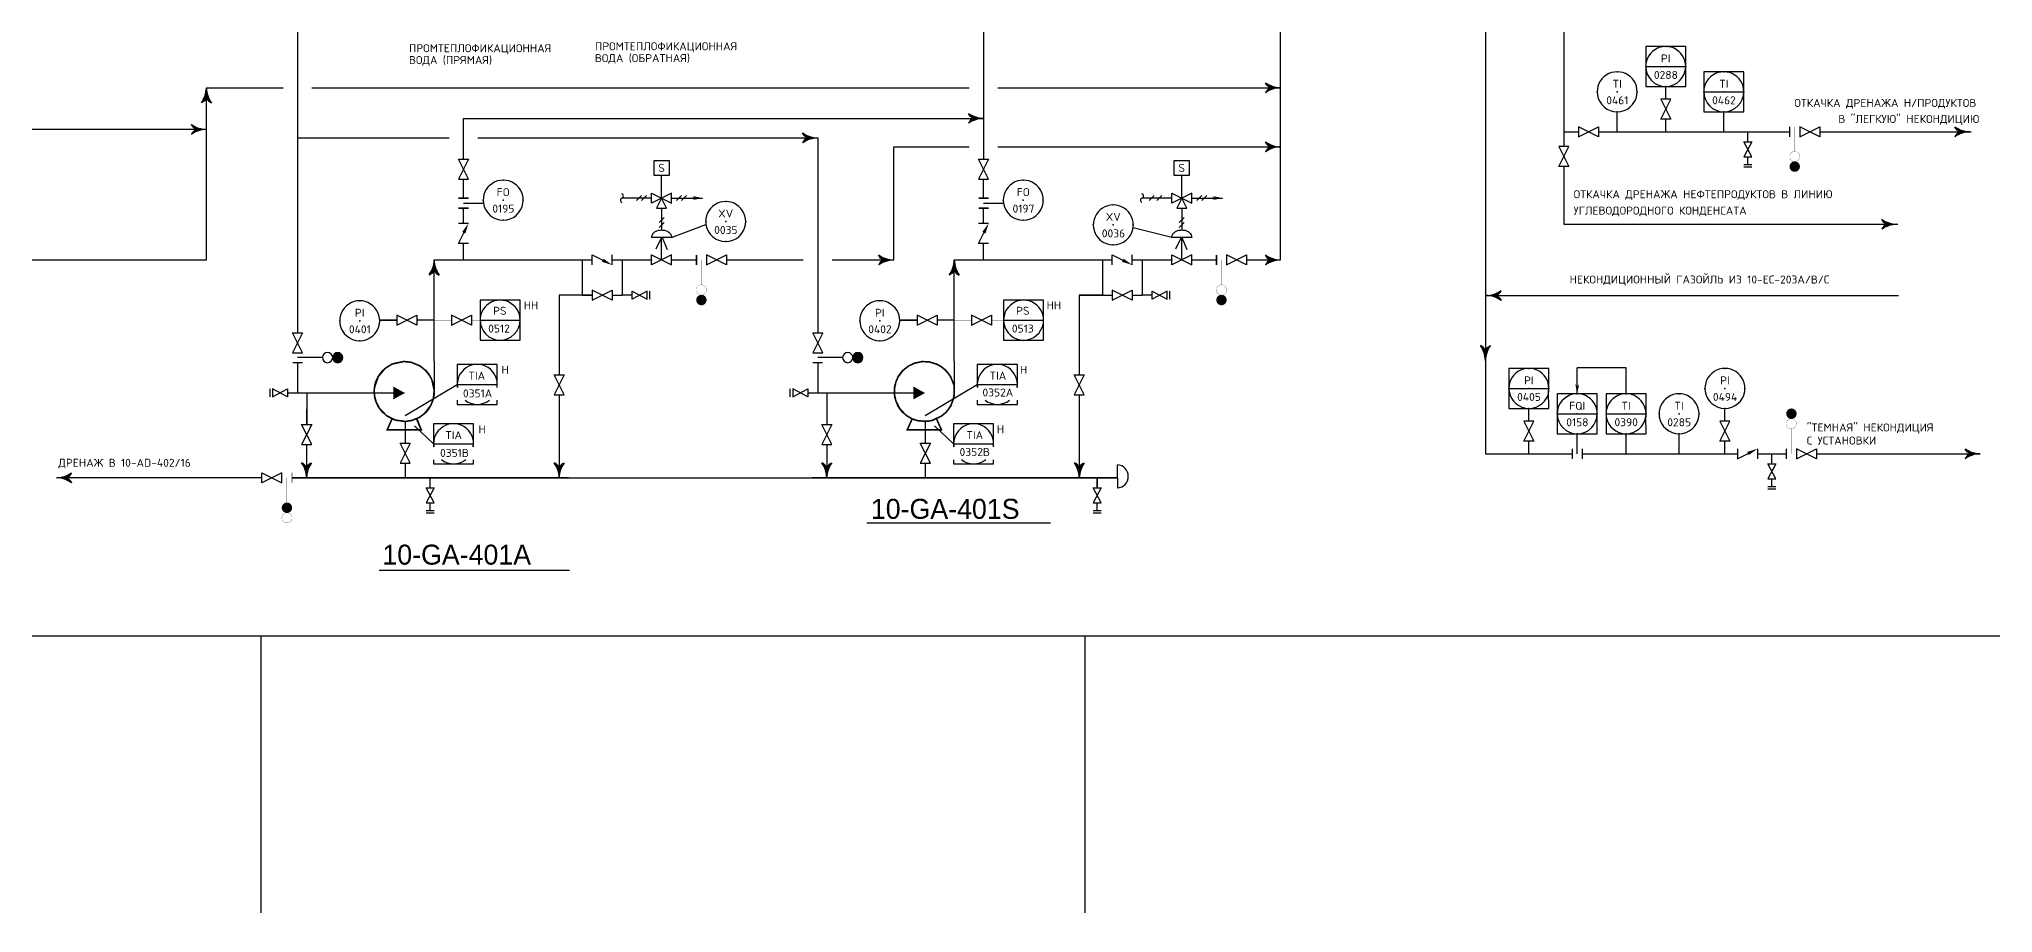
# Model space of a CAD drawing. Extents: x 173.9 to 269, y 119.5 to 158.6.
# Drawn here: x 209.56 to 246.2, y 119.52 to 135.91 of the extents above; entities that cross this region are included whole.
import ezdxf
from ezdxf.enums import TextEntityAlignment as Align

# ---------------------------------------------------------------- set-up
doc = ezdxf.new("R2010")
doc.units = 0
doc.linetypes.add('DASHED', pattern=[0.1875, 0.125, -0.0625])
doc.layers.get('0').update_dxf_attribs({"linetype": 'CONTINUOUS'})
for name, color, linetype in [('IN-ATTRIBS', 7, 'CONTINUOUS'), ('IN-EQUIPMENT', 7, 'CONTINUOUS'), ('IN-INST-TAP', 7, 'CONTINUOUS'), ('IN-INSTRUMENT', 7, 'CONTINUOUS'), ('IN-MIN-PROC', 2, 'CONTINUOUS'), ('IN-SOFTWARE', 7, 'CONTINUOUS'), ('IN-TEXT', 1, 'CONTINUOUS'), ('СЛОЙ1', 3, 'CONTINUOUS'), ('СЛОЙ2', 5, 'CONTINUOUS'), ('СЛОЙ3', 6, 'CONTINUOUS')]:
    doc.layers.add(name, color=color, linetype=linetype)
doc.styles.add('ATTRIBS', font='SIMPLEX', dxfattribs={"width": 0.9, "height": 0.1})
doc.styles.add('NARROW', font='simplex', dxfattribs={"width": 0.75, "height": 0.1})
doc.styles.add('S1', font='SIMPLEX', dxfattribs={"height": 0.1})

# ---------------------------------------------------------------- blocks, each defined once
blk = doc.blocks.new('BUBTEXT')
at = {"layer": 'IN-ATTRIBS'}
for p in [(0, 0.25), (-0.25, 0), (0, 0), (0.25, 0), (0, -0.25)]:
    blk.add_point(p, dxfattribs=at)
at = {"layer": 'IN-ATTRIBS', "flags": 1}
for tag, style, width, p in [('DWGNO', 'ATTRIBS', 0.8, (0.003, 0.447)), ('IDNUM', 'ATTRIBS', 0.8, (0.009, 0.584)), ('FILENO', 'ATTRIBS', 0.8, (-0.003, 0.311)), ('LOC', 'ATTRIBS', 0.8, (-0.08, -0.422)), ('SIG', 'ATTRIBS', 0.8, (-0.087, -0.563)), ('INSTALL', 'ATTRIBS', 0.8, (-0.087, -0.699)), ('DATE', 'ATTRIBS', 0.8, (-0.088, -0.969)), ('SERV', 'ATTRIBS', 0.8, (-0.083, -0.838)), ('CSYS', 'NARROW', 0.75, (-0.087, -1.243)), ('DES', 'NARROW', 0.75, (-0.087, -1.102))]:
    blk.add_attdef(tag, text='', height=0.1, dxfattribs=dict(at, style=style, width=width)).set_placement(p, align=Align.CENTER)
at = {"layer": 'IN-ATTRIBS', "style": 'ATTRIBS', "flags": 1}
blk.add_attdef('SYSCDI', text='', height=0.1, dxfattribs=at).set_placement((-0.312, 0.312), align=Align.RIGHT)
at = {"layer": 'IN-ATTRIBS', "style": 'S1'}
for tag, p in [('XT', (0.324, 0.257)), ('A1', (0.323, 0.115)), ('A2', (0.323, -0.035)), ('A3', (0.323, -0.185)), ('RES', (0.323, -0.342))]:
    blk.add_attdef(tag, p, '', height=0.1, dxfattribs=at)
at = {"layer": 'IN-ATTRIBS', "style": 'ATTRIBS'}
blk.add_attdef('SYSCDV', text='', height=0.1, dxfattribs=at).set_placement((-0.312, 0.141), align=Align.RIGHT)
at = {"layer": 'IN-ATTRIBS', "style": 'S1'}
for tag, p in [('INSTTYPE', (0, 0.05)), ('TAGNUM', (0.002, -0.156)), ('MD', (0.402, -0.565)), ('SZ', (0.402, -0.696))]:
    blk.add_attdef(tag, text='', height=0.1, dxfattribs=at).set_placement(p, align=Align.CENTER)
blk = doc.blocks.new('PE2')
for points in [[(0, 0, 0.150368), (0.188, 0.062, 0.150368)], [(0.125, 0, 0.206864), (0.188, 0.062, 0.206864)], [(0.125, 0, -0.206864), (0.188, -0.062, -0.206864)]]:
    blk.add_lwpolyline(points, format="xyb")
blk.add_arc((-0.008, -0.336), 0.336, 54.4623, 88.6678)
for points in [[(0, 0), (0.125, 0), (0.04, 0.003), (0.141, 0.008)], [(0, 0), (0.125, 0), (0.04, -0.003), (0.141, -0.008)], [(0.04, 0.003), (0.141, 0.008), (0.079, 0.011), (0.156, 0.019)], [(0.079, 0.011), (0.156, 0.019), (0.117, 0.024), (0.169, 0.031)], [(0.117, 0.024), (0.169, 0.031), (0.154, 0.041), (0.179, 0.046)], [(0.154, 0.041), (0.179, 0.046), (0.188, 0.062)], [(0.04, -0.003), (0.141, -0.008), (0.079, -0.011), (0.156, -0.019)], [(0.079, -0.011), (0.156, -0.019), (0.117, -0.024), (0.169, -0.031)], [(0.117, -0.024), (0.169, -0.031), (0.154, -0.041), (0.179, -0.046)], [(0.154, -0.041), (0.179, -0.046), (0.188, -0.062)]]:
    blk.add_solid(points)
blk = doc.blocks.new('PF35A')
blk.add_lwpolyline([(0, -0.0625), (0.25, 0.0625), (0.25, -0.0625), (0, 0.0625)], close=True)
blk = doc.blocks.new('PH29B')
at = {"linetype": 'Continuous'}
blk.add_line((-0.25, 0), (0.25, 0), dxfattribs=at)
for points in [[(0.25, -0.038), (0.25, 0.25), (-0.25, 0.25), (-0.25, -0.038)], [(-0.25, -0.199), (-0.25, -0.25), (0.25, -0.25), (0.25, -0.199)]]:
    blk.add_lwpolyline(points)
for start, end in [(351.1529, 188.8471), (232.6037, 307.3963)]:
    blk.add_arc((0, 0), 0.25, start, end)
blk = doc.blocks.new('-ARROW')
blk.add_line((0.085, 0), (0.125, 0))
for points in [[(0.085, 0), (0, 0), (0.085, 0), (0.124, 0.025)], [(0.085, 0), (0, 0), (0.085, 0), (0.124, -0.025)]]:
    blk.add_solid(points)
blk = doc.blocks.new('PE1')
for centre, start, end in [((-0.009, 0.027), 288.4319, 71.5681), ((0.009, -0.027), 108.4319, 251.5681)]:
    blk.add_arc(centre, 0.0284, start, end)
blk = doc.blocks.new('PD22')
blk.add_lwpolyline([(-0.09375, 0.09375), (0.09375, 0.09375), (0.09375, -0.09375), (-0.09375, -0.09375), (-0.09375, 0.09375)])
at = {"layer": 'IN-ATTRIBS', "style": 'S1'}
blk.add_attdef('S_TAG', text='', height=0.1, dxfattribs=at).set_placement((0, 0), align=Align.MIDDLE)
blk = doc.blocks.new('X1', base_point=(27.875, 16.125))
for p, q in [((28, 16.0625), (27.75, 16.1875)), ((27.75, 16.0625), (28, 16.1875)), ((27.75, 16.1875), (27.75, 16.0625)), ((28, 16.1875), (28, 16.0625))]:
    blk.add_line(p, q)
for p in [(27.75, 16.125), (28, 16.125)]:
    blk.add_point(p)

msp = doc.modelspace()

# ---------------------------------------------------------------- hatches: boundary and pattern name
h = msp.add_hatch(color=256)
h.paths.add_polyline_path([(216.204, 129.397), (216.204, 129.281), (216.41, 129.281)])
h.paths.add_polyline_path([(216.41, 129.281), (216.204, 129.281), (216.204, 129.165)])
h = msp.add_hatch(color=256)
h.paths.add_polyline_path([(225.956, 129.397), (225.956, 129.281), (226.161, 129.281)])
h.paths.add_polyline_path([(226.161, 129.281), (225.956, 129.281), (225.956, 129.165)])
at = {"layer": 'IN-MIN-PROC'}
for points in [[(242.575, 133.52, 0.373738), (242.493, 133.615, -0.070186), (242.466, 133.615, 0.373738), (242.384, 133.52, 1)], [(222.077, 131.018, 0.373738), (221.995, 131.112, -0.070186), (221.968, 131.112, 0.373738), (221.886, 131.018, 1)], [(231.828, 131.018, 0.373738), (231.746, 131.112, -0.070186), (231.719, 131.112, 0.373738), (231.637, 131.018, 1)], [(215.163, 130.033, 0.373738), (215.068, 129.951, -0.070186), (215.068, 129.924, 0.373738), (215.163, 129.842, 1)], [(224.914, 130.033, 0.373738), (224.819, 129.951, -0.070186), (224.819, 129.924, 0.373738), (224.914, 129.842, 1)], [(242.322, 128.887, 0.373738), (242.404, 128.793, -0.070186), (242.431, 128.793, 0.373738), (242.513, 128.887, 1)], [(214.116, 127.123, 0.373738), (214.198, 127.028, -0.070186), (214.225, 127.028, 0.373738), (214.307, 127.123, 1)]]:
    msp.add_hatch(color=256, dxfattribs=at).paths.add_polyline_path(points)

# ---------------------------------------------------------------- linework, layer by layer
at = {"linetype": 'Continuous'}
for p, q in [((239.686, 135.398), (240.436, 135.398)), ((240.775, 134.923), (241.525, 134.923)), ((217.833, 130.641), (218.583, 130.641)), ((227.647, 130.641), (228.397, 130.641)), ((237.12, 129.361), (237.87, 129.361)), ((238.027, 128.885), (238.777, 128.885)), ((238.942, 128.885), (239.692, 128.885))]:
    msp.add_line(p, q, dxfattribs=at)
at = {"color": 3}
for p, q in [((238.15, 133.52), (238.15, 132.438)), ((238.15, 132.438), (244.416, 132.438))]:
    msp.add_line(p, q, dxfattribs=at)
for p, q in [((217.521, 132.928), (217.521, 133.285)), ((220.861, 132.977), (220.767, 132.883)), ((220.955, 132.977), (220.861, 132.883)), ((221.517, 132.883), (221.611, 132.977)), ((221.611, 132.883), (221.705, 132.977)), ((230.378, 132.883), (230.472, 132.977)), ((230.612, 132.977), (230.518, 132.883)), ((231.268, 132.883), (231.362, 132.977)), ((231.362, 132.883), (231.456, 132.977)), ((217.521, 132.455), (217.521, 132.74)), ((221.048, 132.93), (220.491, 132.93)), ((221.236, 132.742), (221.236, 132.332)), ((221.423, 132.93), (222, 132.93)), ((230.8, 132.93), (230.242, 132.93)), ((230.987, 132.742), (230.987, 132.332)), ((231.175, 132.93), (231.751, 132.93)), ((221.283, 132.566), (221.189, 132.473)), ((221.283, 132.473), (221.189, 132.379)), ((231.034, 132.566), (230.94, 132.473)), ((231.034, 132.473), (230.94, 132.379)), ((217.521, 131.769), (217.521, 132.08)), ((216.972, 130.641), (216.972, 131.769)), ((224.432, 131.769), (224.833, 131.769)), ((229.499, 131.769), (229.499, 131.11)), ((230.245, 131.769), (230.245, 131.11)), ((230.06, 131.11), (230.245, 131.11)), ((239.317, 129.749), (238.402, 129.749)), ((238.402, 129.26), (238.402, 129.749)), ((239.317, 129.26), (239.317, 129.749)), ((216.426, 128.855), (217.404, 129.437)), ((226.177, 128.855), (227.155, 129.437)), ((216.41, 129.281), (216.204, 129.165)), ((226.161, 129.281), (225.956, 129.165)), ((241.171, 128.748), (241.171, 128.986)), ((216.601, 128.661), (216.96, 128.323)), ((226.352, 128.661), (226.711, 128.323)), ((241.171, 128.135), (241.171, 128.373)), ((225.085, 126.838), (228.529, 126.838)), ((215.942, 125.953), (219.51, 125.953))]:
    msp.add_line(p, q)
at = {"color": 2}
for p, q in [((221.236, 132.191), (221.13, 131.97)), ((221.244, 132.191), (221.341, 131.966)), ((230.979, 132.192), (230.873, 131.97)), ((230.987, 132.191), (231.085, 131.966)), ((213.721, 124.723), (213.721, 119.525))]:
    msp.add_line(p, q, dxfattribs=at)
at = {"color": 4}
msp.add_line((229.169, 124.724, -0.861), (229.169, 119.526, -0.861), dxfattribs=at)
for points in [[(240.436, 135.34), (240.436, 135.773), (239.686, 135.773), (239.686, 135.34)], [(239.686, 135.34), (239.686, 135.023), (240.436, 135.023), (240.436, 135.398)], [(241.525, 134.865), (241.525, 135.298), (240.775, 135.298), (240.775, 134.865)], [(240.775, 134.923), (240.775, 134.548), (241.525, 134.548), (241.525, 134.923)], [(218.583, 130.584), (218.583, 131.016), (217.833, 131.016), (217.833, 130.584)], [(228.397, 130.584), (228.397, 131.016), (227.647, 131.016), (227.647, 130.584)], [(217.833, 130.641), (217.833, 130.266), (218.583, 130.266), (218.583, 130.641)], [(227.647, 130.641), (227.647, 130.266), (228.397, 130.266), (228.397, 130.641)], [(237.87, 129.303), (237.87, 129.736), (237.12, 129.736), (237.12, 129.303)], [(237.12, 129.303), (237.12, 128.986), (237.87, 128.986), (237.866, 129.303)], [(238.777, 128.828), (238.777, 129.26), (238.027, 129.26), (238.027, 128.828)], [(239.692, 128.828), (239.692, 129.26), (238.942, 129.26), (238.942, 128.828)], [(238.027, 128.885), (238.027, 128.51), (238.777, 128.51), (238.777, 128.885)], [(238.942, 128.828), (238.942, 128.51), (239.692, 128.51), (239.687, 128.828)]]:
    msp.add_lwpolyline(points)
for centre, radius, start, end in [((240.061, 135.398), 0.375, 351.1529, 188.8471), ((239.151, 134.923), 0.375, 351.1529, 188.8471), ((240.061, 135.398), 0.375, 180, 0), ((241.15, 134.923), 0.375, 351.1529, 188.8471), ((239.151, 134.923), 0.375, 188.8471, 351.1529), ((241.15, 134.923), 0.375, 180, 0), ((218.266, 132.891), 0.375, 351.1529, 188.8471), ((228.017, 132.891), 0.375, 351.1529, 188.8471), ((218.266, 132.891), 0.375, 188.8471, 351.1529), ((222.437, 132.491), 0.375, 351.1529, 188.8471), ((228.017, 132.891), 0.375, 188.8471, 351.1529), ((229.704, 132.427), 0.375, 351.1529, 188.8471), ((222.437, 132.491), 0.375, 188.8471, 351.1529), ((229.704, 132.427), 0.375, 188.8471, 351.1529), ((215.575, 130.629), 0.375, 351.1529, 188.8471), ((218.208, 130.641), 0.375, 351.1529, 188.8471), ((225.326, 130.629), 0.375, 351.1529, 188.8471), ((228.022, 130.641), 0.375, 351.1529, 188.8471), ((215.575, 130.629), 0.375, 188.8471, 351.1529), ((218.208, 130.641), 0.375, 180, 0), ((225.326, 130.629), 0.375, 188.8471, 351.1529), ((228.022, 130.641), 0.375, 188.8471, 351.1529), ((237.495, 129.361), 0.375, 351.1529, 188.8471), ((241.171, 129.361), 0.375, 351.1529, 188.8471), ((237.498, 129.364), 0.378, 189.2401, 350.7599), ((238.402, 128.885), 0.375, 351.1529, 188.8471), ((239.317, 128.885), 0.375, 351.1529, 188.8471), ((240.311, 128.885), 0.375, 351.1529, 188.8471), ((241.171, 129.361), 0.375, 188.8471, 351.1529), ((238.402, 128.885), 0.375, 180, 0), ((239.317, 128.885), 0.375, 188.8471, 351.1529), ((240.311, 128.885), 0.375, 188.8471, 351.1529)]:
    msp.add_arc(centre, radius, start, end)
at = {"layer": 'IN-EQUIPMENT'}
for p, q in [((217.614, 132.928), (217.427, 132.928)), ((217.614, 132.74), (217.427, 132.74))]:
    msp.add_line(p, q, dxfattribs=at)
at = {"layer": 'IN-INST-TAP'}
for p, q in [((239.151, 134.173), (239.151, 134.548)), ((241.15, 134.173), (241.15, 134.548)), ((217.521, 132.834), (217.896, 132.834)), ((227.272, 132.834), (227.647, 132.834)), ((221.423, 132.191), (222.066, 132.433)), ((230.8, 132.191), (230.074, 132.369)), ((238.402, 128.135), (238.402, 128.51)), ((239.317, 128.135), (239.317, 128.51)), ((240.311, 128.135), (240.311, 128.51))]:
    msp.add_line(p, q, dxfattribs=at)
at = {"layer": 'IN-INST-TAP', "linetype": 'Continuous'}
for p, q in [((221.236, 132.93), (221.236, 133.355)), ((230.987, 132.93), (230.987, 133.355))]:
    msp.add_line(p, q, dxfattribs=at)
at = {"layer": 'IN-MIN-PROC'}
for p, q in [((241.528, 133.985), (241.677, 133.985)), ((241.677, 133.985), (241.528, 133.704)), ((241.677, 133.704), (241.528, 133.985)), ((241.528, 133.704), (241.677, 133.704)), ((241.528, 133.557), (241.677, 133.557)), ((241.528, 133.516), (241.677, 133.516)), ((221.048, 132.836), (221.048, 133.024)), ((221.048, 133.024), (221.236, 132.93)), ((221.423, 133.024), (221.236, 132.93)), ((221.423, 132.836), (221.423, 133.024)), ((230.8, 132.836), (230.8, 133.024)), ((230.8, 133.024), (230.987, 132.93)), ((231.175, 133.024), (230.987, 132.93)), ((231.175, 132.836), (231.175, 133.024)), ((221.236, 132.93), (221.048, 132.836)), ((221.236, 132.93), (221.142, 132.742)), ((221.142, 132.742), (221.33, 132.742)), ((221.236, 132.93), (221.423, 132.836)), ((221.33, 132.742), (221.236, 132.93)), ((230.987, 132.93), (230.8, 132.836)), ((230.987, 132.93), (230.893, 132.742)), ((230.893, 132.742), (231.081, 132.742)), ((231.081, 132.742), (230.987, 132.93)), ((230.987, 132.93), (231.175, 132.836)), ((217.614, 132.455), (217.427, 132.455)), ((227.366, 132.455), (227.178, 132.455)), ((221.423, 132.191), (221.048, 132.191)), ((221.236, 131.769), (221.236, 132.191)), ((231.175, 132.191), (230.8, 132.191)), ((230.987, 131.769), (230.987, 132.191)), ((220.308, 131.676), (220.308, 131.863)), ((230.06, 131.676), (230.06, 131.863)), ((220.681, 131.035), (220.681, 131.185)), ((220.963, 131.185), (220.681, 131.035)), ((220.681, 131.185), (220.963, 131.035)), ((220.963, 131.035), (220.963, 131.185)), ((221.014, 131.035), (221.014, 131.185)), ((230.433, 131.035), (230.433, 131.185)), ((230.714, 131.185), (230.433, 131.035)), ((230.433, 131.185), (230.714, 131.035)), ((230.714, 131.035), (230.714, 131.185)), ((230.765, 131.035), (230.765, 131.185)), ((214.88, 129.938), (214.411, 129.938)), ((224.631, 129.938), (224.162, 129.938)), ((213.891, 129.356), (213.891, 129.206)), ((213.942, 129.356), (213.942, 129.206)), ((214.223, 129.206), (213.942, 129.356)), ((213.942, 129.206), (214.223, 129.356)), ((214.223, 129.356), (214.223, 129.206)), ((223.642, 129.356), (223.642, 129.206)), ((223.693, 129.356), (223.693, 129.206)), ((223.975, 129.206), (223.693, 129.356)), ((223.693, 129.206), (223.975, 129.356)), ((223.975, 129.356), (223.975, 129.206)), ((241.782, 128.229), (241.782, 128.042)), ((242.128, 127.667), (241.978, 127.948)), ((242.128, 127.948), (241.978, 127.667)), ((241.978, 127.948), (242.128, 127.948)), ((216.822, 127.498), (216.972, 127.498)), ((216.972, 127.498), (216.822, 127.217)), ((216.972, 127.217), (216.822, 127.498)), ((229.478, 127.217), (229.328, 127.498)), ((229.478, 127.498), (229.328, 127.217)), ((229.328, 127.498), (229.478, 127.498)), ((241.978, 127.667), (242.128, 127.667)), ((241.978, 127.519), (242.128, 127.519)), ((241.978, 127.479), (242.128, 127.479)), ((216.822, 127.217), (216.972, 127.217)), ((216.897, 127.069), (216.897, 127.217)), ((229.328, 127.217), (229.478, 127.217)), ((229.403, 127.069), (229.403, 127.217)), ((216.822, 127.069), (216.972, 127.069)), ((216.822, 127.029), (216.972, 127.029)), ((229.328, 127.069), (229.478, 127.069)), ((229.328, 127.029), (229.478, 127.029))]:
    msp.add_line(p, q, dxfattribs=at)
for points in [[(238.428, 134.079), (238.803, 134.266), (238.803, 134.079), (238.428, 134.266)], [(238.056, 133.895), (238.244, 133.52), (238.056, 133.52), (238.244, 133.895)], [(217.614, 133.285), (217.427, 133.66), (217.614, 133.66), (217.427, 133.285)], [(219.409, 129.241), (219.222, 129.616), (219.409, 129.616), (219.222, 129.241)], [(229.16, 129.241), (228.973, 129.616), (229.16, 129.616), (228.973, 129.241)], [(214.675, 128.31), (214.487, 128.685), (214.675, 128.685), (214.487, 128.31)], [(224.426, 128.31), (224.239, 128.685), (224.426, 128.685), (224.239, 128.31)], [(216.522, 127.96), (216.335, 128.335), (216.522, 128.335), (216.335, 127.96)], [(226.274, 127.96), (226.086, 128.335), (226.274, 128.335), (226.086, 127.96)]]:
    msp.add_lwpolyline(points, close=True, dxfattribs=at)
at = {"layer": 'IN-MIN-PROC', "const_width": 0.0075}
for points in [[(242.48, 133.804), (242.48, 134.272)], [(221.982, 131.301), (221.982, 131.769)], [(231.733, 131.301), (231.733, 131.769)], [(242.417, 128.604), (242.417, 128.135)], [(214.211, 127.217), (214.211, 127.685)]]:
    msp.add_lwpolyline(points, dxfattribs=at)
at = {"layer": 'IN-MIN-PROC', "const_width": 0.00375}
for points in [[(242.575, 133.71, 1), (242.384, 133.71, 1)], [(242.575, 133.52, 1), (242.384, 133.52, 1)], [(222.077, 131.207, 1), (221.886, 131.207, 1)], [(231.828, 131.207, 1), (231.637, 131.207, 1)], [(222.077, 131.018, 1), (221.886, 131.018, 1)], [(231.828, 131.018, 1), (231.637, 131.018, 1)], [(242.322, 128.887, 1), (242.513, 128.887, 1)], [(242.322, 128.698, 1), (242.513, 128.698, 1)], [(214.307, 127.123, 1), (214.116, 127.123, 1)], [(214.307, 126.934, 1), (214.116, 126.934, 1)]]:
    msp.add_lwpolyline(points, format="xyb", close=True, dxfattribs=at)
at = {"layer": 'IN-MIN-PROC'}
for points in [[(217.614, 132.08), (217.427, 132.08), (217.526, 132.278)], [(227.366, 132.08), (227.178, 132.08), (227.277, 132.278)], [(219.933, 131.676), (219.933, 131.863), (220.132, 131.764)], [(229.685, 131.676), (229.685, 131.863), (229.883, 131.764)], [(241.407, 128.229), (241.407, 128.042), (241.605, 128.141)]]:
    msp.add_lwpolyline(points, dxfattribs=at)
for points in [[(221.048, 132.191, -0.126822), (221.062, 132.243, -0.10607), (221.103, 132.291, -0.085783), (221.162, 132.321, -0.075445), (221.236, 132.332, -0.075445), (221.31, 132.321, -0.085783), (221.369, 132.291, -0.10607), (221.41, 132.243, -0.126822), (221.423, 132.191, -0.126822)], [(230.8, 132.191, -0.126822), (230.813, 132.243, -0.10607), (230.855, 132.291, -0.085783), (230.913, 132.321, -0.075445), (230.987, 132.332, -0.075445), (231.061, 132.321, -0.085783), (231.12, 132.291, -0.10607), (231.161, 132.243, -0.126822), (231.175, 132.191, -0.126822)]]:
    msp.add_lwpolyline(points, format="xyb", dxfattribs=at)
for centre, start, end in [((214.973, 129.938), 90, 270), ((214.973, 129.938), 270, 90), ((215.163, 129.938), 90, 270), ((215.163, 129.938), 270, 90), ((224.725, 129.938), 90, 270), ((224.725, 129.938), 270, 90), ((224.914, 129.938), 90, 270), ((224.914, 129.938), 270, 90)]:
    msp.add_arc(centre, 0.0956, start, end, dxfattribs=at)
for points in [[(217.555, 132.261), (217.614, 132.455), (217.497, 132.294)], [(227.306, 132.261), (227.366, 132.455), (227.248, 132.294)], [(220.115, 131.735), (220.308, 131.676), (220.148, 131.793)], [(229.866, 131.735), (230.06, 131.676), (229.899, 131.793)], [(241.589, 128.17), (241.782, 128.229), (241.621, 128.112)]]:
    msp.add_solid(points, dxfattribs=at)
at = {"layer": 'IN-SOFTWARE', "color": 6}
msp.add_line((175.071, 124.723), (265.667, 124.723), dxfattribs=at)
at = {"layer": 'СЛОЙ1'}
for p, q in [((227.272, 147.69), (227.272, 133.777)), ((232.84, 131.769), (232.84, 140.451)), ((236.683, 138.877), (236.683, 129.846)), ((214.411, 137.045), (214.411, 130.406)), ((238.15, 136.223), (238.15, 134.173)), ((212.701, 131.769), (212.701, 134.999)), ((212.701, 134.999), (214.141, 134.999)), ((214.681, 134.999), (227.002, 134.999)), ((227.542, 134.999), (232.84, 134.999)), ((212.701, 134.217), (204.071, 134.217)), ((217.521, 133.66), (217.521, 134.425)), ((217.521, 134.425), (227.272, 134.425)), ((238.15, 134.173), (238.428, 134.173)), ((238.15, 134.173), (238.15, 133.895)), ((238.803, 134.173), (242.386, 134.173)), ((242.386, 134.079), (242.386, 134.266)), ((242.948, 134.173), (245.785, 134.173)), ((214.411, 134.058), (217.251, 134.058)), ((217.791, 134.058), (224.162, 134.058)), ((224.162, 134.058), (224.162, 130.531)), ((225.587, 131.769), (225.587, 133.891)), ((225.587, 133.891), (227.002, 133.891)), ((227.272, 133.777), (227.272, 133.66)), ((227.542, 133.891), (232.84, 133.891)), ((217.521, 132.928), (217.521, 133.285)), ((227.272, 132.928), (227.272, 133.285)), ((217.521, 132.455), (217.521, 132.74)), ((227.272, 132.455), (227.272, 132.74)), ((217.521, 131.769), (217.521, 132.08)), ((227.272, 131.769), (227.272, 132.08)), ((208.731, 131.769), (212.701, 131.769)), ((216.972, 129.873), (216.972, 131.769)), ((216.972, 131.769), (219.933, 131.769)), ((220.308, 131.769), (221.048, 131.769)), ((221.423, 131.769), (221.888, 131.769)), ((222.45, 131.769), (223.892, 131.769)), ((224.432, 131.769), (225.587, 131.769)), ((226.723, 129.873), (226.723, 131.769)), ((226.723, 131.769), (229.685, 131.769)), ((230.06, 131.769), (230.8, 131.769)), ((231.175, 131.769), (231.639, 131.769)), ((232.202, 131.769), (232.84, 131.769)), ((236.683, 131.103), (237.481, 131.103)), ((237.481, 131.103), (244.426, 131.103)), ((224.162, 130.531), (224.162, 130.406)), ((214.411, 129.844), (214.411, 129.281)), ((216.972, 129.873), (216.972, 129.326)), ((224.162, 129.844), (224.162, 129.281)), ((226.723, 129.873), (226.723, 129.326)), ((236.683, 129.846), (236.683, 128.135)), ((214.411, 129.281), (215.626, 129.281)), ((215.626, 129.281), (216.41, 129.281)), ((224.162, 129.281), (225.377, 129.281)), ((225.377, 129.281), (226.161, 129.281)), ((238.308, 128.229), (238.308, 128.042)), ((238.495, 128.229), (238.495, 128.042)), ((242.323, 128.042), (242.323, 128.229)), ((236.683, 128.135), (238.308, 128.135)), ((238.495, 128.135), (241.407, 128.135)), ((241.782, 128.135), (242.323, 128.135)), ((242.886, 128.135), (245.959, 128.135))]:
    msp.add_line(p, q, dxfattribs=at)
for points, const_width in [([(242.386, 134.266), (242.386, 134.079)], 0.0225), ([(217.427, 132.928), (217.614, 132.928)], 0.03), ([(217.427, 132.74), (217.614, 132.74)], 0.03), ([(227.178, 132.928), (227.366, 132.928)], 0.03), ([(227.178, 132.74), (227.366, 132.74)], 0.03), ([(221.888, 131.863), (221.888, 131.676)], 0.03), ([(231.639, 131.676), (231.639, 131.863)], 0.03), ([(214.317, 129.844), (214.505, 129.844)], 0.03), ([(224.068, 129.844), (224.256, 129.844)], 0.03), ([(238.308, 128.229), (238.308, 128.042)], 0.0225), ([(238.495, 128.042), (238.495, 128.229)], 0.0225), ([(242.323, 128.229), (242.323, 128.042)], 0.0225)]:
    msp.add_lwpolyline(points, dxfattribs=dict(at, const_width=const_width))
at = {"layer": 'СЛОЙ2', "color": 7}
for p, q in [((240.061, 134.785), (240.061, 135.023)), ((237.495, 128.748), (237.495, 128.986))]:
    msp.add_line(p, q, dxfattribs=at)
at = {"layer": 'СЛОЙ2', "color": 3}
for p, q in [((240.061, 134.173), (240.061, 134.41)), ((241.602, 133.985), (241.602, 134.173)), ((241.602, 133.557), (241.602, 133.704)), ((237.495, 128.135), (237.495, 128.373)), ((242.053, 127.948), (242.053, 128.135)), ((242.053, 127.519), (242.053, 127.667))]:
    msp.add_line(p, q, dxfattribs=at)
at = {"layer": 'СЛОЙ2'}
for p, q in [((219.748, 131.769), (219.748, 131.11)), ((220.494, 131.769), (220.494, 131.11)), ((219.315, 131.11), (219.315, 129.616)), ((219.748, 131.11), (219.315, 131.11)), ((219.933, 131.11), (219.315, 131.11)), ((219.315, 131.11), (219.315, 129.616)), ((219.748, 131.11), (219.933, 131.11)), ((220.308, 131.11), (220.494, 131.11)), ((220.681, 131.11), (220.494, 131.11)), ((229.499, 131.11), (229.067, 131.11)), ((229.067, 131.11), (229.067, 129.616)), ((229.069, 129.616), (229.069, 131.11)), ((229.069, 131.11), (229.685, 131.11)), ((230.433, 131.11), (230.245, 131.11)), ((216.273, 130.641), (215.95, 130.641)), ((215.95, 130.641), (216.273, 130.641)), ((216.972, 130.641), (216.648, 130.641)), ((216.972, 130.641), (216.648, 130.641)), ((226.025, 130.641), (225.701, 130.641)), ((225.701, 130.641), (226.025, 130.641)), ((226.723, 130.641), (226.4, 130.641)), ((226.723, 130.641), (226.4, 130.641)), ((214.223, 129.281), (214.411, 129.281)), ((214.582, 129.281), (214.581, 128.685)), ((214.582, 129.281), (214.582, 128.685)), ((219.315, 129.241), (219.315, 127.685)), ((219.315, 129.241), (219.315, 127.685)), ((223.975, 129.281), (224.162, 129.281)), ((224.333, 129.281), (224.332, 128.685)), ((224.333, 129.281), (224.332, 128.685)), ((229.067, 129.241), (229.067, 127.685)), ((229.069, 127.685), (229.069, 129.241)), ((216.429, 128.741), (216.429, 128.335)), ((226.18, 128.741), (226.18, 128.335)), ((214.581, 128.31), (214.576, 127.715)), ((214.581, 128.31), (214.581, 127.685)), ((224.332, 128.31), (224.332, 127.685)), ((216.429, 127.96), (216.429, 127.685)), ((226.18, 127.96), (226.18, 127.685)), ((229.781, 127.685), (229.781, 127.929)), ((213.743, 127.685), (209.891, 127.685)), ((219.49, 127.685), (214.305, 127.685)), ((214.305, 127.685), (224.056, 127.685)), ((216.897, 127.498), (216.897, 127.685)), ((216.897, 127.498), (216.897, 127.685)), ((229.781, 127.685), (224.056, 127.685)), ((224.056, 127.685), (229.781, 127.685)), ((229.403, 127.498), (229.403, 127.685)), ((229.403, 127.685), (229.403, 127.498)), ((229.781, 127.685), (229.781, 127.493))]:
    msp.add_line(p, q, dxfattribs=at)
for points, const_width in [([(219.748, 131.769), (219.748, 131.11)], 0.0075), ([(220.494, 131.769), (220.494, 131.11)], 0.0075), ([(229.499, 131.769), (229.499, 131.11)], 0.0075), ([(230.245, 131.769), (230.245, 131.11), (230.06, 131.11)], 0.0075), ([(220.494, 131.11), (220.308, 131.11)], 0.0075), ([(220.494, 131.11), (220.681, 131.11)], 0.0075), ([(230.245, 131.11), (230.433, 131.11)], 0.0075), ([(215.95, 130.641), (216.273, 130.641)], 0.0075), ([(216.648, 130.641), (217.296, 130.641)], 0.0075), ([(217.671, 130.641), (217.833, 130.641)], 0.0075), ([(225.701, 130.641), (226.025, 130.641)], 0.0075), ([(226.4, 130.641), (227.047, 130.641)], 0.0075), ([(227.422, 130.641), (227.647, 130.641)], 0.0075), ([(214.411, 129.281), (214.223, 129.281)], 0.0075), ([(224.162, 129.281), (223.975, 129.281)], 0.0075), ([(216.429, 128.741), (216.429, 128.335)], 0.0075), ([(226.18, 128.741), (226.18, 128.335)], 0.0075), ([(224.332, 128.31), (224.332, 127.685)], 0.0075), ([(216.429, 127.96), (216.429, 127.685)], 0.0075), ([(226.18, 127.96), (226.18, 127.685)], 0.0075), ([(209.891, 127.685), (213.743, 127.685)], 0.0075), ([(214.305, 127.779), (214.305, 127.592)], 0.015), ([(229.403, 127.685), (229.403, 127.498)], 0.0075)]:
    msp.add_lwpolyline(points, dxfattribs=dict(at, const_width=const_width))
msp.add_arc((229.768, 127.711), 0.218, 273.3723, 86.6277, dxfattribs=at)
at = {"layer": 'СЛОЙ3'}
for p, q in [((216.091, 128.585), (216.182, 128.789)), ((216.091, 128.585), (216.429, 128.585)), ((216.73, 128.585), (216.429, 128.585)), ((216.73, 128.585), (216.639, 128.789)), ((225.842, 128.585), (225.933, 128.789)), ((225.842, 128.585), (226.18, 128.585)), ((226.481, 128.585), (226.18, 128.585)), ((226.481, 128.585), (226.39, 128.789))]:
    msp.add_line(p, q, dxfattribs=at)
at = {"layer": 'СЛОЙ3', "const_width": 0.03}
for points in [[(215.853, 129.378), (215.922, 129.582), (216.051, 129.736), (216.183, 129.818), (216.4, 129.866), (216.541, 129.851), (216.704, 129.783), (216.808, 129.701), (216.891, 129.595), (216.927, 129.526), (216.972, 129.326), (216.957, 129.171), (216.91, 129.044), (216.782, 128.881), (216.685, 128.812), (216.554, 128.76), (216.429, 128.741), (216.245, 128.766), (216.078, 128.849), (215.945, 128.987), (215.884, 129.106), (215.854, 129.22), (215.848, 129.324), (215.853, 129.378)], [(225.669, 129.574), (225.764, 129.701), (225.857, 129.776), (225.976, 129.834), (226.121, 129.864), (226.249, 129.859), (226.395, 129.815), (226.472, 129.773), (226.546, 129.714), (226.614, 129.638), (226.66, 129.563), (226.691, 129.493), (226.723, 129.402), (226.723, 129.281), (226.708, 129.171), (226.665, 129.054), (226.613, 128.968), (226.553, 128.899), (226.477, 128.838), (226.386, 128.798), (226.311, 128.761), (226.228, 128.745), (226.18, 128.745), (226.038, 128.755), (225.933, 128.789), (225.819, 128.857), (225.709, 128.97), (225.629, 129.121), (225.602, 129.245), (225.602, 129.358), (225.628, 129.482), (225.669, 129.574)], [(216.182, 128.789), (216.091, 128.585), (216.73, 128.585), (216.644, 128.796)], [(225.933, 128.789), (225.842, 128.585), (226.481, 128.585), (226.39, 128.789)]]:
    msp.add_lwpolyline(points, dxfattribs=at)
at = {"layer": 'СЛОЙ3'}
for centre in [(216.41, 129.303), (226.161, 129.303)]:
    msp.add_circle(centre, 0.562, dxfattribs=at)

# ---------------------------------------------------------------- block references
at = {"layer": 'IN-INSTRUMENT', "xscale": 1.5, "yscale": 1.5, "zscale": 1.5}
for p, values in [((240.061, 135.398), {'INSTTYPE': 'PI', 'TAGNUM': '0288'}), ((239.151, 134.923), {'INSTTYPE': 'TI', 'TAGNUM': '0461'}), ((241.15, 134.923), {'INSTTYPE': 'TI', 'TAGNUM': '0462'}), ((218.266, 132.891), {'INSTTYPE': 'FO', 'TAGNUM': '0195'}), ((228.017, 132.891), {'INSTTYPE': 'FO', 'TAGNUM': '0197'}), ((222.437, 132.491), {'INSTTYPE': 'XV', 'TAGNUM': '0035'}), ((229.704, 132.427), {'INSTTYPE': 'XV', 'TAGNUM': '0036'}), ((215.575, 130.629), {'INSTTYPE': 'PI', 'TAGNUM': '0401'}), ((225.326, 130.629), {'INSTTYPE': 'PI', 'TAGNUM': '0402'}), ((237.495, 129.361), {'INSTTYPE': 'PI', 'TAGNUM': '0405'}), ((241.171, 129.361), {'INSTTYPE': 'PI', 'TAGNUM': '0494'}), ((238.402, 128.885), {'INSTTYPE': 'FQI', 'TAGNUM': '0158'}), ((239.317, 128.885), {'INSTTYPE': 'TI', 'TAGNUM': '0390'}), ((240.311, 128.885), {'INSTTYPE': 'TI', 'TAGNUM': '0285'})]:
    msp.add_blockref('BUBTEXT', p, dxfattribs=at).add_auto_attribs(values)
at = {"layer": 'IN-INSTRUMENT', "linetype": 'DASHED', "xscale": 1.5, "yscale": 1.5, "zscale": 1.5}
for p in [(221.236, 133.496), (230.987, 133.496)]:
    msp.add_blockref('PD22', p, dxfattribs=at).add_auto_attribs({'S_TAG': 'S'})
at = {"layer": 'IN-INSTRUMENT', "xscale": 1.5, "yscale": 1.5, "zscale": 1.5}
for p in [(217.779, 129.437), (227.53, 129.437), (217.335, 128.323), (227.086, 128.323)]:
    msp.add_blockref('PH29B', p, dxfattribs=at)
at = {"layer": 'IN-MIN-PROC', "linetype": 'DASHED', "xscale": 1.5, "yscale": 1.5, "zscale": 1.5}
for p, rotation in [((212.701, 134.999), 270), ((216.972, 131.769), 270), ((226.723, 131.769), 270), ((236.68, 129.882), 89.99999999999999), ((245.959, 128.135), 180), ((214.579, 127.686), 89.99999999999999), ((219.315, 127.685), 89.99999999999999), ((224.332, 127.685), 89.99999999999999), ((229.067, 127.685), 89.99999999999999)]:
    msp.add_blockref('PE2', p, dxfattribs=dict(at, rotation=rotation))
at = {"layer": 'IN-MIN-PROC', "yscale": 1.5, "zscale": 1.5}
for name, p, xscale, rotation in [('PE2', (232.84, 134.999), 1.5, 180), ('PE2', (227.272, 134.425), 1.5, 180), ('PF35A', (240.061, 134.41), -1.5, 270), ('PE2', (212.701, 134.217), 1.5, 180), ('PE2', (224.162, 134.058), 1.5, 180), ('PE2', (245.764, 134.173), 1.5, 180), ('PE2', (232.84, 133.891), 1.5, 180), ('PF35A', (227.272, 133.285), 1.5, 90), ('PE2', (244.395, 132.438), 1.5, 180), ('X1', (221.236, 131.769), -1.5, 180), ('PE2', (225.587, 131.769), 1.5, 180), ('X1', (230.987, 131.769), -1.5, 180), ('PE2', (232.84, 131.769), 1.5, 180), ('PF35A', (214.411, 130.031), 1.5, 90), ('PF35A', (224.162, 130.031), 1.5, 90), ('PF35A', (237.495, 128.373), -1.5, 270), ('PF35A', (241.171, 128.373), -1.5, 270), ('PF35A', (214.118, 127.685), 1.5, 180)]:
    msp.add_blockref(name, p, dxfattribs=dict(at, xscale=xscale, rotation=rotation))
for p, xscale in [((242.573, 134.173), 1.5), ((222.075, 131.769), 1.5), ((231.827, 131.769), 1.5), ((219.933, 131.11), 1.5), ((229.685, 131.11), 1.5), ((216.273, 130.641), 1.5), ((217.671, 130.641), -1.5), ((226.025, 130.641), 1.5), ((227.422, 130.641), -1.5), ((242.511, 128.135), 1.5)]:
    msp.add_blockref('PF35A', p, dxfattribs=dict(at, xscale=xscale))
at = {"layer": 'IN-MIN-PROC', "linetype": 'Continuous', "xscale": 1.5, "yscale": 1.5, "zscale": 1.5, "rotation": 180}
for name, p in [('PE1', (220.491, 132.93)), ('PE1', (230.242, 132.93)), ('-ARROW', (222, 132.93)), ('-ARROW', (231.751, 132.93))]:
    msp.add_blockref(name, p, dxfattribs=at)
at = {"layer": 'IN-MIN-PROC', "linetype": 'DASHED', "xscale": 1.5, "yscale": 1.5, "zscale": 1.5}
for p in [(236.696, 131.103), (209.891, 127.685)]:
    msp.add_blockref('PE2', p, dxfattribs=at)
at = {"layer": 'IN-MIN-PROC', "color": 7, "linetype": 'Continuous', "xscale": 1.5, "yscale": 1.5, "zscale": 1.5, "rotation": 89.99999999999999}
msp.add_blockref('-ARROW', (238.402, 129.26), dxfattribs=at)

# ---------------------------------------------------------------- texts
at = {"layer": 'IN-TEXT', "linetype": 'Continuous', "style": 'S1'}
for s, p in [('ВОДА (ПРЯМАЯ)', (216.499, 135.443)), ('ПРОМТЕПЛОФИКАЦИОННАЯ', (216.499, 135.665)), ('ВОДА (ОБРАТНАЯ)', (219.985, 135.479)), ('ПРОМТЕПЛОФИКАЦИОННАЯ', (219.985, 135.701)), ('ОТКАЧКА ДРЕНАЖА Н/ПРОДУКТОВ', (242.472, 134.639)), ('В "ЛЕГКУЮ" НЕКОНДИЦИЮ', (243.297, 134.338)), ('ОТКАЧКА ДРЕНАЖА НЕФТЕПРОДУКТОВ В ЛИНИЮ ', (238.334, 132.927)), ('УГЛЕВОДОРОДНОГО КОНДЕНСАТА ', (238.334, 132.62)), ('НЕКОНДИЦИОННЫЙ ГАЗОЙЛЬ ИЗ 10-ЕС-203А/В/С', (238.258, 131.328)), ('"ТЕМНАЯ" НЕКОНДИЦИЯ ', (242.705, 128.553)), ('С УСТАНОВКИ', (242.705, 128.308)), ('ДРЕНАЖ В 10-AD-402/16', (209.926, 127.891))]:
    msp.add_text(s, height=0.15, dxfattribs=at).set_placement(p)
at = {"layer": 'IN-TEXT', "color": 7, "style": 'S1'}
for s, p in [('PS', (218.203, 130.742)), ('HH', (218.787, 130.842)), ('PS', (228.007, 130.742)), ('HH', (228.59, 130.842)), ('0512', (218.187, 130.408)), ('0513', (228.007, 130.408)), ('TIA', (217.77, 129.525)), ('H', (218.303, 129.635)), ('TIA', (227.54, 129.525)), ('H', (228.023, 129.635)), ('0351A', (217.786, 129.192)), ('0352A', (227.54, 129.209)), ('H', (217.87, 128.519)), ('H', (227.59, 128.519)), ('0351B', (217.353, 128.076)), ('TIA', (217.336, 128.409)), ('0352B', (227.107, 128.093)), ('TIA', (227.107, 128.409))]:
    msp.add_text(s, height=0.15, dxfattribs=at).set_placement(p, align=Align.CENTER)
at = {"layer": 'IN-TEXT', "color": 4, "linetype": 'Continuous'}
for s, p in [('10-GA-401S', (225.159, 126.915)), ('10-GA-401A', (216.001, 126.056))]:
    msp.add_text(s, height=0.375, dxfattribs=at).set_placement(p)

doc.saveas('drawing.dxf')
